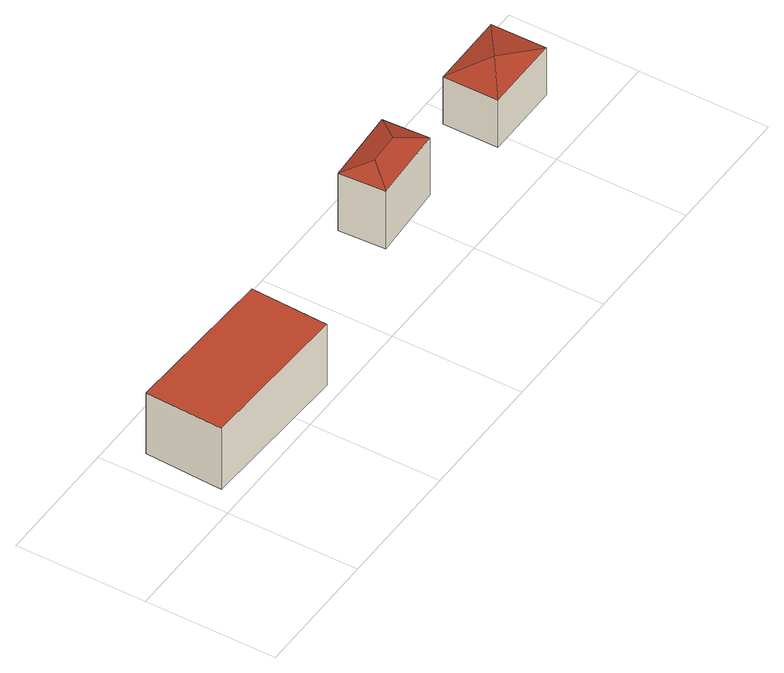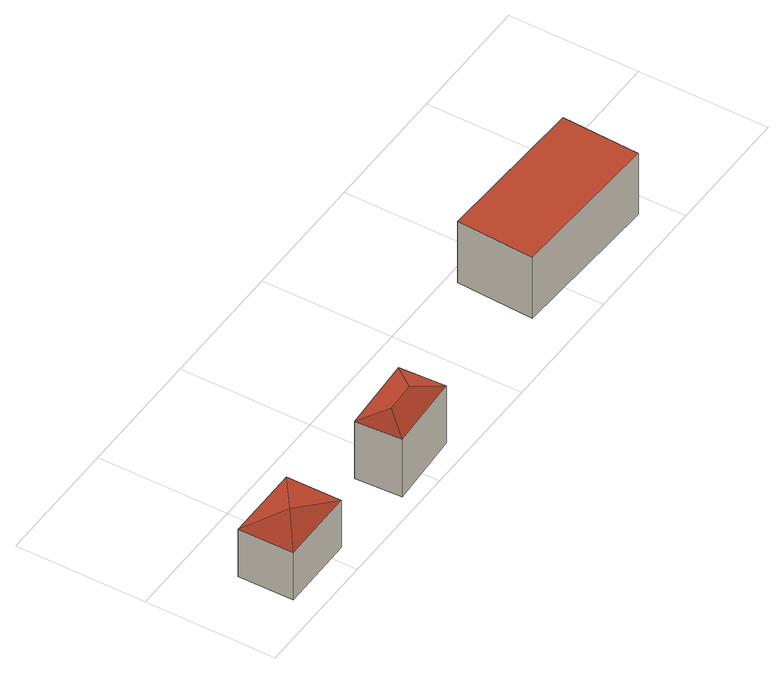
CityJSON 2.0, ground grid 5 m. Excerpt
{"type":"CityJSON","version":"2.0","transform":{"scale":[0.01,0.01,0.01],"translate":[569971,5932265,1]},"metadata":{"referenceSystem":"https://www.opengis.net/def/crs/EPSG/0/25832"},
"CityObjects":{
"building1":{"type":"Building","attributes":{"Grundfläche 2D":"18.001050","Grundhöhe NN":"1.299"},"geometry":[{"type":"Solid","lod":"3","boundaries":[[[[0,1,2,3]],[[4,5,3,2]],[[5,6,0,3]],[[6,7,1,0]],[[7,4,2,1]],[[7,6,5,4]]]],"semantics":{"surfaces":[{"type":"RoofSurface"},{"type":"WallSurface"},{"type":"GroundSurface"}],"values":[[0,1,1,1,1,2]]}}]},
"building2":{"type":"Building","attributes":{"Grundfläche 2D":"5.281358","Grundhöhe NN":"1.183"},"geometry":[{"type":"Solid","lod":"3","boundaries":[[[[8,9,10]],[[8,11,12,9]],[[11,8,10,13]],[[11,13,12]],[[14,15,10,9]],[[15,16,13,10]],[[16,17,12,13]],[[17,14,9,12]],[[17,16,15,14]]]],"semantics":{"surfaces":[{"type":"RoofSurface"},{"type":"WallSurface"},{"type":"GroundSurface"}],"values":[[0,0,0,0,1,1,1,1,2]]}}]},
"building3":{"type":"Building","attributes":{"Grundfläche 2D":"6.300563","Grundhöhe NN":"1.232"},"geometry":[{"type":"Solid","lod":"3","boundaries":[[[[18,19,20]],[[18,21,19]],[[18,20,22]],[[18,22,21]],[[23,24,20,19]],[[24,25,22,20]],[[25,26,21,22]],[[26,23,19,21]],[[26,25,24,23]]]],"semantics":{"surfaces":[{"type":"RoofSurface"},{"type":"WallSurface"},{"type":"GroundSurface"}],"values":[[0,0,0,0,1,1,1,1,2]]}}]}
},
"vertices":[
[75,73,301],[679,48,301],[692,346,301],[88,371,301],[692,346,30],[88,371,30],[75,73,30],[679,48,30],
[1427,337,301],[1334,421,272],[1344,242,272],[1546,343,301],[1628,438,272],[1638,259,272],[1334,421,18],[1344,242,18],[1638,259,18],[1628,438,18],
[2092,297,261],[2240,404,231],[1943,402,231],[2241,191,231],[1944,190,231],[2240,404,23],[1943,402,23],[1944,190,23],[2241,191,23]
]}
